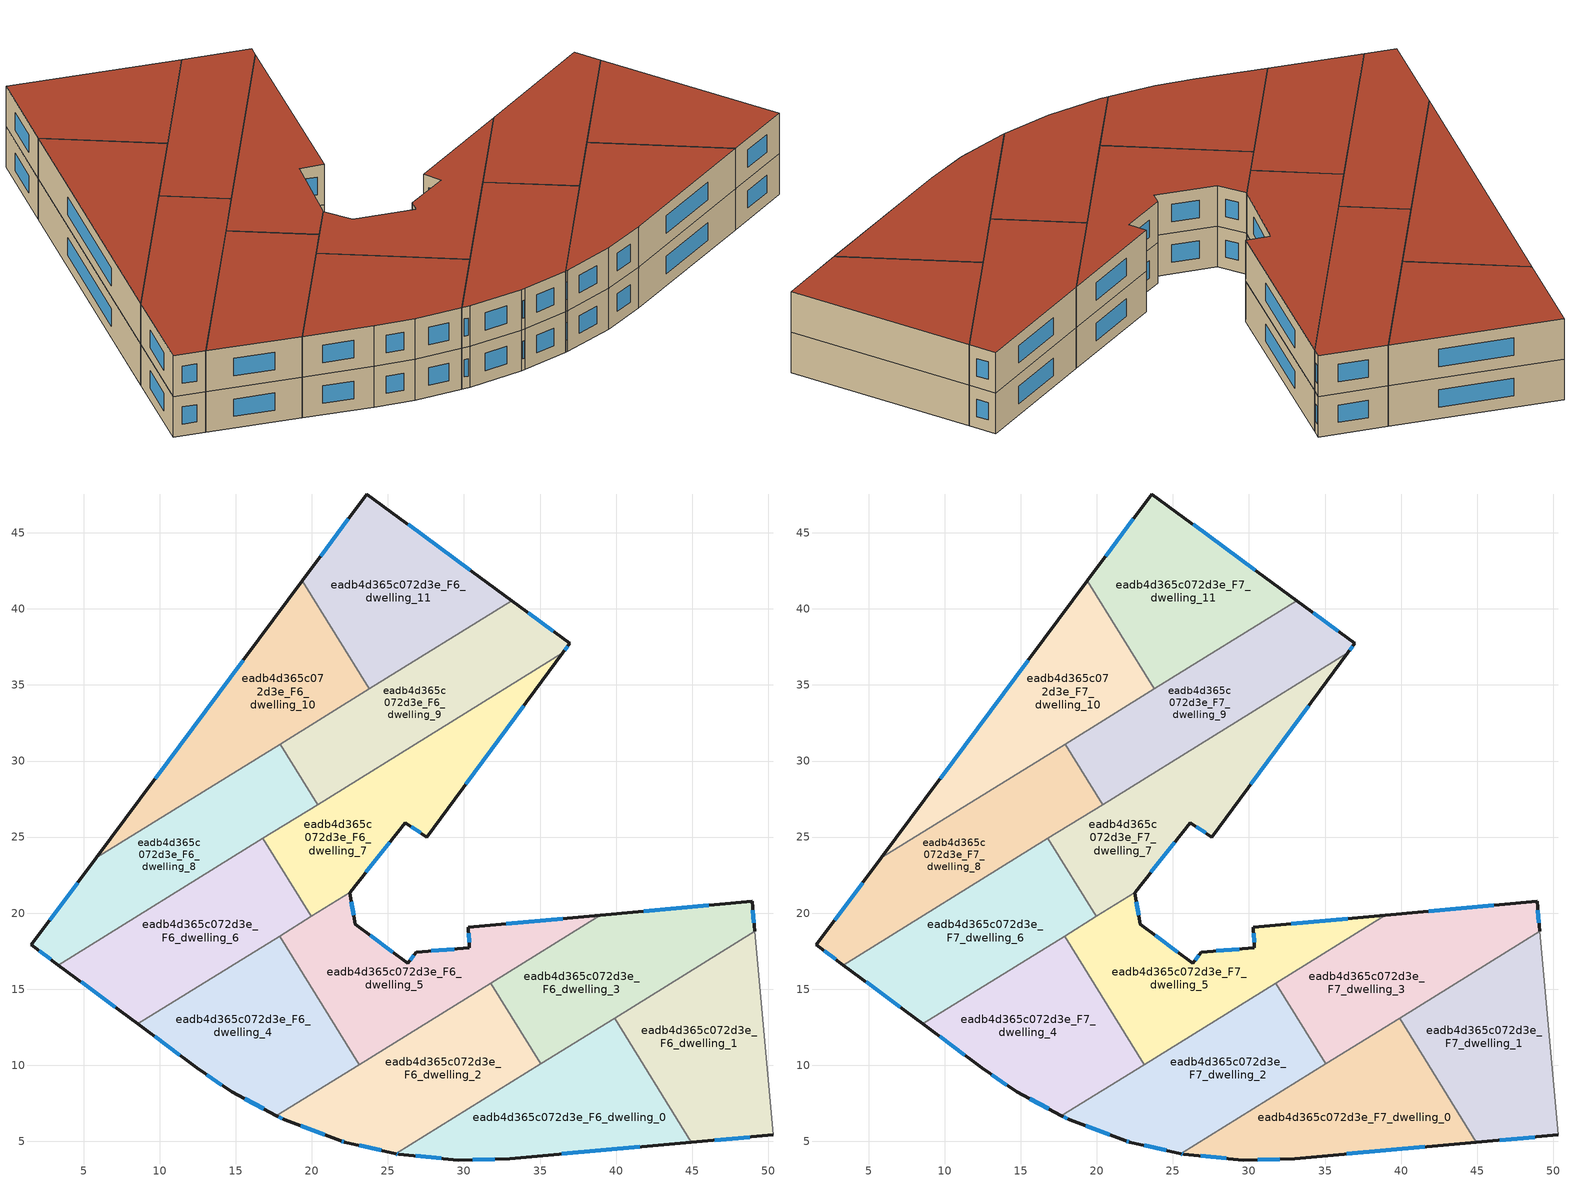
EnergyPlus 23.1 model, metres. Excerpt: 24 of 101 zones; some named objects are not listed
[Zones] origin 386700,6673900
eadb4d365c072d3e_F6_dwelling_0
 floor to eadb4d365c072d3e_F5_dwelling_0 (EU_floor_Construction): 39.9,13.1 44.95,4.94 33.01,3.87 29.61,3.78 25.71,4.15 25.52,4.2 z18
 wall outside (EU_wall_Construction): 25.52,4.2 25.71,4.15 29.61,3.78 33.01,3.87 44.95,4.94 z18:21
 wall to eadb4d365c072d3e_F6_dwelling_1 (EU_wall_Construction): 44.95,4.94 39.9,13.1 z18:21
 wall to eadb4d365c072d3e_F6_dwelling_2 (EU_wall_Construction): 35.03,10.09 25.52,4.2 z18:21
 wall to eadb4d365c072d3e_F6_dwelling_3 (EU_wall_Construction): 39.9,13.1 35.03,10.09 z18:21
 window (EU_Window_Construction): 36.42,4.18 41.54,4.64 / 30.58,3.8 32.04,3.84 / 26.83,4.05 28.5,3.89 / 25.57,4.19 25.65,4.17 z18.86:20.14
eadb4d365c072d3e_F6_dwelling_1
 floor to eadb4d365c072d3e_F5_dwelling_1 (EU_floor_Construction): 49.11,18.8 50.31,5.43 44.95,4.94 39.9,13.1 z18
 wall outside (EU_wall_Construction): 44.95,4.94 50.31,5.43 z18:21
 wall adiabatic (EU_wall_Construction): 50.31,5.43 49.11,18.8 z18:21
 wall to eadb4d365c072d3e_F6_dwelling_3 (EU_wall_Construction): 49.11,18.8 39.9,13.1 z18:21
 window (EU_Window_Construction): 46.48,5.08 48.78,5.29 z18.86:20.14
eadb4d365c072d3e_F6_dwelling_10
 floor to eadb4d365c072d3e_F5_dwelling_10 (EU_floor_Construction): 19.37,41.84 23.77,34.74 5.83,23.63 z18
 wall outside (EU_wall_Construction): 19.37,41.84 5.83,23.63 z18:21
 wall to eadb4d365c072d3e_F6_dwelling_11 (EU_wall_Construction): 23.77,34.74 19.37,41.84 z18:21
 wall to eadb4d365c072d3e_F6_dwelling_8 (EU_wall_Construction): 5.83,23.63 17.92,31.12 z18:21
 wall to eadb4d365c072d3e_F6_dwelling_9 (EU_wall_Construction): 17.92,31.12 23.77,34.74 z18:21
 window (EU_Window_Construction): 15.5,36.64 9.7,28.83 z18.86:20.14
eadb4d365c072d3e_F6_dwelling_11
 floor to eadb4d365c072d3e_F5_dwelling_11 (EU_floor_Construction): 33.14,40.54 23.77,34.74 19.37,41.84 23.62,47.55 z18
 wall outside (EU_wall_Construction): 33.14,40.54 23.62,47.55 19.37,41.84 z18:21
 wall to eadb4d365c072d3e_F6_dwelling_9 (EU_wall_Construction): 23.77,34.74 33.14,40.54 z18:21
 window (EU_Window_Construction): 22.41,45.92 20.59,43.47 / 30.42,42.54 26.34,45.54 z18.86:20.14
eadb4d365c072d3e_F6_dwelling_2
 floor to eadb4d365c072d3e_F5_dwelling_2 (EU_floor_Construction): 31.75,15.4 35.03,10.09 25.52,4.2 22.17,4.95 21.89,5.04 18.21,6.41 17.67,6.69 z18
 wall outside (EU_wall_Construction): 17.67,6.69 18.21,6.41 21.89,5.04 22.17,4.95 25.52,4.2 z18:21
 wall to eadb4d365c072d3e_F6_dwelling_3 (EU_wall_Construction): 35.03,10.09 31.75,15.4 z18:21
 wall to eadb4d365c072d3e_F6_dwelling_5 (EU_wall_Construction): 31.75,15.4 23.1,10.05 z18:21
 wall to eadb4d365c072d3e_F6_dwelling_4 (EU_wall_Construction): 23.1,10.05 17.67,6.69 z18:21
 window (EU_Window_Construction): 23.13,4.74 24.56,4.41 / 21.97,5.01 22.09,4.98 / 19.26,6.02 20.84,5.43 / 17.83,6.61 18.06,6.49 z18.86:20.14
eadb4d365c072d3e_F6_dwelling_3
 floor to eadb4d365c072d3e_F5_dwelling_3 (EU_floor_Construction): 48.93,20.77 49.11,18.8 35.03,10.09 31.75,15.4 38.95,19.86 z18
 wall outside (EU_wall_Construction): 49.11,18.8 48.93,20.77 38.95,19.86 z18:21
 wall to eadb4d365c072d3e_F6_dwelling_5 (EU_wall_Construction): 38.95,19.86 31.75,15.4 z18:21
 window (EU_Window_Construction): 46.08,20.51 41.8,20.12 / 49.06,19.36 48.98,20.21 z18.86:20.14
eadb4d365c072d3e_F6_dwelling_4
 floor to eadb4d365c072d3e_F5_dwelling_4 (EU_floor_Construction): 17.88,18.49 23.1,10.05 17.67,6.69 14.75,8.25 12.43,9.83 8.55,12.72 z18
 wall outside (EU_wall_Construction): 8.55,12.72 12.43,9.83 14.75,8.25 17.67,6.69 z18:21
 wall to eadb4d365c072d3e_F6_dwelling_5 (EU_wall_Construction): 23.1,10.05 17.88,18.49 z18:21
 wall to eadb4d365c072d3e_F6_dwelling_6 (EU_wall_Construction): 17.88,18.49 8.55,12.72 z18:21
 window (EU_Window_Construction): 15.58,7.81 16.84,7.14 / 13.1,9.38 14.09,8.7 / 9.66,11.9 11.33,10.66 z18.86:20.14
eadb4d365c072d3e_F6_dwelling_5
 floor to eadb4d365c072d3e_F5_dwelling_5 (EU_floor_Construction): 38.95,19.86 23.1,10.05 17.88,18.49 22.52,21.36 22.5,21.34 22.87,19.27 26.31,16.71 26.85,17.44 30.36,17.71 30.29,19.08 z18
 wall outside (EU_wall_Construction): 38.95,19.86 30.29,19.08 30.36,17.71 26.85,17.44 26.31,16.71 22.87,19.27 22.5,21.34 22.52,21.36 z18:21
 wall to eadb4d365c072d3e_F6_dwelling_7 (EU_wall_Construction): 22.52,21.36 19.96,19.78 z18:21
 wall to eadb4d365c072d3e_F6_dwelling_6 (EU_wall_Construction): 19.97,19.78 17.88,18.49 z18:21
 window (EU_Window_Construction): 25.33,17.44 23.85,18.54 / 26.7,17.23 26.47,16.92 / 29.36,17.64 27.85,17.52 / 30.31,18.69 30.34,18.1 / 36.48,19.64 32.77,19.3 / 22.76,19.86 22.6,20.75 z18.86:20.14
eadb4d365c072d3e_F6_dwelling_6
 floor to eadb4d365c072d3e_F5_dwelling_6 (EU_floor_Construction): 16.79,24.91 19.97,19.78 8.55,12.72 3.35,16.59 z18
 wall outside (EU_wall_Construction): 3.35,16.59 8.55,12.72 z18:21
 wall to eadb4d365c072d3e_F6_dwelling_7 (EU_wall_Construction): 19.97,19.78 16.79,24.91 z18:21
 wall to eadb4d365c072d3e_F6_dwelling_8 (EU_wall_Construction): 16.79,24.91 3.35,16.59 z18:21
 window (EU_Window_Construction): 4.84,15.49 7.07,13.83 z18.86:20.14
eadb4d365c072d3e_F6_dwelling_7
 floor to eadb4d365c072d3e_F5_dwelling_7 (EU_floor_Construction): 36.49,37.1 27.55,25 26.15,25.96 22.52,21.36 19.97,19.78 16.79,24.91 z18
 wall outside (EU_wall_Construction): 22.52,21.36 26.15,25.96 27.55,25 36.49,37.1 z18:21
 wall to eadb4d365c072d3e_F6_dwelling_9 (EU_wall_Construction): 36.49,37.1 20.38,27.13 z18:21
 wall to eadb4d365c072d3e_F6_dwelling_8 (EU_wall_Construction): 20.38,27.13 16.79,24.91 z18:21
 window (EU_Window_Construction): 23.56,22.68 25.11,24.65 / 30.1,28.46 33.93,33.64 / 26.55,25.68 27.15,25.28 z18.86:20.14
eadb4d365c072d3e_F6_dwelling_8
 floor to eadb4d365c072d3e_F5_dwelling_8 (EU_floor_Construction): 17.92,31.12 20.39,27.13 3.35,16.59 1.57,17.91 5.83,23.63 z18
 wall outside (EU_wall_Construction): 5.83,23.63 1.57,17.91 3.35,16.59 z18:21
 wall to eadb4d365c072d3e_F6_dwelling_9 (EU_wall_Construction): 20.39,27.13 17.92,31.12 z18:21
 window (EU_Window_Construction): 2.08,17.54 2.84,16.97 / 4.61,22 2.79,19.55 z18.86:20.14
eadb4d365c072d3e_F6_dwelling_9
 floor to eadb4d365c072d3e_F5_dwelling_9 (EU_floor_Construction): 36.95,37.73 36.49,37.1 20.39,27.13 17.92,31.12 33.14,40.54 z18
 wall outside (EU_wall_Construction): 36.49,37.1 36.95,37.73 33.14,40.54 z18:21
 window (EU_Window_Construction): 35.86,38.53 34.23,39.73 / 36.62,37.28 36.82,37.55 z18.86:20.14
eadb4d365c072d3e_F7_dwelling_0
 floor to eadb4d365c072d3e_F6_dwelling_0 (EU_floor_Construction): 39.9,13.1 44.95,4.94 33.01,3.87 29.61,3.78 25.71,4.15 25.52,4.2 z21
 wall outside (EU_wall_Construction): 25.52,4.2 25.71,4.15 29.61,3.78 33.01,3.87 44.95,4.94 z21:24
 wall to eadb4d365c072d3e_F7_dwelling_1 (EU_wall_Construction): 44.95,4.94 39.9,13.1 z21:24
 wall to eadb4d365c072d3e_F7_dwelling_2 (EU_wall_Construction): 35.03,10.09 25.52,4.2 z21:24
 wall to eadb4d365c072d3e_F7_dwelling_3 (EU_wall_Construction): 39.9,13.1 35.03,10.09 z21:24
 window (EU_Window_Construction): 36.42,4.18 41.54,4.64 / 30.58,3.8 32.04,3.84 / 26.83,4.05 28.5,3.89 / 25.57,4.19 25.65,4.17 z21.86:23.14
 roof outside (EU_roof_Construction): 44.95,4.94 39.9,13.1 25.52,4.2 25.71,4.15 29.61,3.78 33.01,3.87 z24
eadb4d365c072d3e_F7_dwelling_1
 floor to eadb4d365c072d3e_F6_dwelling_1 (EU_floor_Construction): 49.11,18.8 50.31,5.43 44.95,4.94 39.9,13.1 z21
 wall outside (EU_wall_Construction): 44.95,4.94 50.31,5.43 z21:24
 wall adiabatic (EU_wall_Construction): 50.31,5.43 49.11,18.8 z21:24
 wall to eadb4d365c072d3e_F7_dwelling_3 (EU_wall_Construction): 49.11,18.8 39.9,13.1 z21:24
 window (EU_Window_Construction): 46.48,5.08 48.78,5.29 z21.86:23.14
 roof outside (EU_roof_Construction): 50.31,5.43 49.11,18.8 39.9,13.1 44.95,4.94 z24
eadb4d365c072d3e_F7_dwelling_10
 floor to eadb4d365c072d3e_F6_dwelling_10 (EU_floor_Construction): 19.37,41.84 23.77,34.74 5.83,23.63 z21
 wall outside (EU_wall_Construction): 19.37,41.84 5.83,23.63 z21:24
 wall to eadb4d365c072d3e_F7_dwelling_11 (EU_wall_Construction): 23.77,34.74 19.37,41.84 z21:24
 wall to eadb4d365c072d3e_F7_dwelling_8 (EU_wall_Construction): 5.83,23.63 17.92,31.12 z21:24
 wall to eadb4d365c072d3e_F7_dwelling_9 (EU_wall_Construction): 17.92,31.12 23.77,34.74 z21:24
 window (EU_Window_Construction): 15.5,36.64 9.7,28.83 z21.86:23.14
 roof outside (EU_roof_Construction): 23.77,34.74 19.37,41.84 5.83,23.63 z24
eadb4d365c072d3e_F7_dwelling_11
 floor to eadb4d365c072d3e_F6_dwelling_11 (EU_floor_Construction): 33.14,40.54 23.77,34.74 19.37,41.84 23.62,47.55 z21
 wall outside (EU_wall_Construction): 33.14,40.54 23.62,47.55 19.37,41.84 z21:24
 wall to eadb4d365c072d3e_F7_dwelling_9 (EU_wall_Construction): 23.77,34.74 33.14,40.54 z21:24
 window (EU_Window_Construction): 22.41,45.92 20.59,43.47 / 30.42,42.54 26.34,45.54 z21.86:23.14
 roof outside (EU_roof_Construction): 33.14,40.54 23.62,47.55 19.37,41.84 23.77,34.74 z24
eadb4d365c072d3e_F7_dwelling_2
 floor to eadb4d365c072d3e_F6_dwelling_2 (EU_floor_Construction): 31.75,15.4 35.03,10.09 25.52,4.2 22.17,4.95 21.89,5.04 18.21,6.41 17.67,6.69 z21
 wall outside (EU_wall_Construction): 17.67,6.69 18.21,6.41 21.89,5.04 22.17,4.95 25.52,4.2 z21:24
 wall to eadb4d365c072d3e_F7_dwelling_3 (EU_wall_Construction): 35.03,10.09 31.75,15.4 z21:24
 wall to eadb4d365c072d3e_F7_dwelling_5 (EU_wall_Construction): 31.75,15.4 23.1,10.05 z21:24
 wall to eadb4d365c072d3e_F7_dwelling_4 (EU_wall_Construction): 23.1,10.05 17.67,6.69 z21:24
 window (EU_Window_Construction): 23.13,4.74 24.56,4.41 / 21.97,5.01 22.09,4.98 / 19.26,6.02 20.84,5.43 / 17.83,6.61 18.06,6.49 z21.86:23.14
 roof outside (EU_roof_Construction): 35.03,10.09 31.75,15.4 17.67,6.69 18.21,6.41 21.89,5.04 22.17,4.95 25.52,4.2 z24
eadb4d365c072d3e_F7_dwelling_3
 floor to eadb4d365c072d3e_F6_dwelling_3 (EU_floor_Construction): 48.93,20.77 49.11,18.8 35.03,10.09 31.75,15.4 38.95,19.86 z21
 wall outside (EU_wall_Construction): 49.11,18.8 48.93,20.77 38.95,19.86 z21:24
 wall to eadb4d365c072d3e_F7_dwelling_5 (EU_wall_Construction): 38.95,19.86 31.75,15.4 z21:24
 window (EU_Window_Construction): 46.08,20.51 41.8,20.12 / 49.06,19.36 48.98,20.21 z21.86:23.14
 roof outside (EU_roof_Construction): 49.11,18.8 48.93,20.77 38.95,19.86 31.75,15.4 35.03,10.09 z24
eadb4d365c072d3e_F7_dwelling_4
 floor to eadb4d365c072d3e_F6_dwelling_4 (EU_floor_Construction): 17.88,18.49 23.1,10.05 17.67,6.69 14.75,8.25 12.43,9.83 8.55,12.72 z21
 wall outside (EU_wall_Construction): 8.55,12.72 12.43,9.83 14.75,8.25 17.67,6.69 z21:24
 wall to eadb4d365c072d3e_F7_dwelling_5 (EU_wall_Construction): 23.1,10.05 17.88,18.49 z21:24
 wall to eadb4d365c072d3e_F7_dwelling_6 (EU_wall_Construction): 17.88,18.49 8.55,12.72 z21:24
 window (EU_Window_Construction): 15.58,7.81 16.84,7.14 / 13.1,9.38 14.09,8.7 / 9.66,11.9 11.33,10.66 z21.86:23.14
 roof outside (EU_roof_Construction): 23.1,10.05 17.88,18.49 8.55,12.72 12.43,9.83 14.75,8.25 17.67,6.69 z24
eadb4d365c072d3e_F7_dwelling_5
 floor to eadb4d365c072d3e_F6_dwelling_5 (EU_floor_Construction): 38.95,19.86 23.1,10.05 17.88,18.49 22.52,21.36 22.5,21.34 22.87,19.27 26.31,16.71 26.85,17.44 30.36,17.71 30.29,19.08 z21
 wall outside (EU_wall_Construction): 38.95,19.86 30.29,19.08 30.36,17.71 26.85,17.44 26.31,16.71 22.87,19.27 22.5,21.34 22.52,21.36 z21:24
 wall to eadb4d365c072d3e_F7_dwelling_7 (EU_wall_Construction): 22.52,21.36 19.96,19.78 z21:24
 wall to eadb4d365c072d3e_F7_dwelling_6 (EU_wall_Construction): 19.97,19.78 17.88,18.49 z21:24
 window (EU_Window_Construction): 25.33,17.44 23.85,18.54 / 26.7,17.23 26.47,16.92 / 29.36,17.64 27.85,17.52 / 30.31,18.69 30.34,18.1 / 36.48,19.64 32.77,19.3 / 22.76,19.86 22.6,20.75 z21.86:23.14
 roof outside (EU_roof_Construction): 38.95,19.86 30.29,19.08 30.36,17.71 26.85,17.44 26.31,16.71 22.87,19.27 22.5,21.34 22.52,21.36 17.88,18.49 23.1,10.05 z24
eadb4d365c072d3e_F7_dwelling_6
 floor to eadb4d365c072d3e_F6_dwelling_6 (EU_floor_Construction): 16.79,24.91 19.97,19.78 8.55,12.72 3.35,16.59 z21
 wall outside (EU_wall_Construction): 3.35,16.59 8.55,12.72 z21:24
 wall to eadb4d365c072d3e_F7_dwelling_7 (EU_wall_Construction): 19.97,19.78 16.79,24.91 z21:24
 wall to eadb4d365c072d3e_F7_dwelling_8 (EU_wall_Construction): 16.79,24.91 3.35,16.59 z21:24
 window (EU_Window_Construction): 4.84,15.49 7.07,13.83 z21.86:23.14
 roof outside (EU_roof_Construction): 19.97,19.78 16.79,24.91 3.35,16.59 8.55,12.72 z24
eadb4d365c072d3e_F7_dwelling_7
 floor to eadb4d365c072d3e_F6_dwelling_7 (EU_floor_Construction): 36.49,37.1 27.55,25 26.15,25.96 22.52,21.36 19.97,19.78 16.79,24.91 z21
 wall outside (EU_wall_Construction): 22.52,21.36 26.15,25.96 27.55,25 36.49,37.1 z21:24
 wall to eadb4d365c072d3e_F7_dwelling_9 (EU_wall_Construction): 36.49,37.1 20.38,27.13 z21:24
 wall to eadb4d365c072d3e_F7_dwelling_8 (EU_wall_Construction): 20.38,27.13 16.79,24.91 z21:24
 window (EU_Window_Construction): 23.56,22.68 25.11,24.65 / 30.1,28.46 33.93,33.64 / 26.55,25.68 27.15,25.28 z21.86:23.14
 roof outside (EU_roof_Construction): 27.55,25 36.49,37.1 16.79,24.91 19.97,19.78 22.52,21.36 26.15,25.96 z24
eadb4d365c072d3e_F7_dwelling_8
 floor to eadb4d365c072d3e_F6_dwelling_8 (EU_floor_Construction): 17.92,31.12 20.39,27.13 3.35,16.59 1.57,17.91 5.83,23.63 z21
 wall outside (EU_wall_Construction): 5.83,23.63 1.57,17.91 3.35,16.59 z21:24
 wall to eadb4d365c072d3e_F7_dwelling_9 (EU_wall_Construction): 20.39,27.13 17.92,31.12 z21:24
 window (EU_Window_Construction): 2.08,17.54 2.84,16.97 / 4.61,22 2.79,19.55 z21.86:23.14
 roof outside (EU_roof_Construction): 20.39,27.13 17.92,31.12 5.83,23.63 1.57,17.91 3.35,16.59 z24
eadb4d365c072d3e_F7_dwelling_9
 floor to eadb4d365c072d3e_F6_dwelling_9 (EU_floor_Construction): 36.95,37.73 36.49,37.1 20.39,27.13 17.92,31.12 33.14,40.54 z21
 wall outside (EU_wall_Construction): 36.49,37.1 36.95,37.73 33.14,40.54 z21:24
 window (EU_Window_Construction): 35.86,38.53 34.23,39.73 / 36.62,37.28 36.82,37.55 z21.86:23.14
 roof outside (EU_roof_Construction): 36.49,37.1 36.95,37.73 33.14,40.54 17.92,31.12 20.39,27.13 z24
[Building]
EU S2 Campaign: North Axis=0; Terrain=City; Solar Distribution=FullExterior
[Site:Location]
Helsinki-Vantaa.AP: Latitude=60.317; Longitude=24.963; Time Zone=2; Elevation=54.6
[SizingPeriod:WeatherFileDays]
AnnualSizingPeriod: Begin Month=1; Begin Day of Month=1; End Month=12; End Day of Month=31; Day of Week for Start Day=Monday; Use Weather File Daylight Saving Period=No; Use Weather File Rain and Snow Indicators=No
[MATERIAL]
EU_InternalMass_Material: Roughness=MediumRough; Thickness=0.1; Conductivity=1; Density=1800; Specific Heat=900; Thermal Absorptance=0.9; Solar Absorptance=0.7; Visible Absorptance=0.7
[MATERIAL:NOMASS] Roughness=MediumRough; Thermal Absorptance=0.9; Solar Absorptance=0.7; Visible Absorptance=0.7
Name | Thermal Resistance
EU_wall_NoMass | 1.10183
EU_roof_NoMass; EU_floor_NoMass | 1.70606
[WINDOWMATERIAL:SIMPLEGLAZINGSYSTEM]
EU_Window_SimpleGlazing: UFactor=3.11035; Solar Heat Gain Coefficient=0.8; Visible Transmittance=0.8
[CONSTRUCTION]
EU_wall_Construction: EU_wall_NoMass
EU_roof_Construction: EU_roof_NoMass
EU_floor_Construction: EU_floor_NoMass
EU_Window_Construction: EU_Window_SimpleGlazing
EU_InternalMass_Construction: EU_InternalMass_Material
[ZONE] Type=1; Multiplier=1; Ceiling Height=autocalculate; Floor Area=autocalculate; Part of Total Floor Area=Yes
Name | Volume
eadb4d365c072d3e_F6_dwelling_0; eadb4d365c072d3e_F7_dwelling_0; eadb4d365c072d3e_F6_dwelling_2; eadb4d365c072d3e_F7_dwelling_2 | 264.297
eadb4d365c072d3e_F6_dwelling_1; eadb4d365c072d3e_F7_dwelling_1; eadb4d365c072d3e_F6_dwelling_10; eadb4d365c072d3e_F7_dwelling_10 | 264.311
eadb4d365c072d3e_F6_dwelling_11; eadb4d365c072d3e_F7_dwelling_11 | 264.287
eadb4d365c072d3e_F6_dwelling_3; eadb4d365c072d3e_F7_dwelling_3 | 264.305
eadb4d365c072d3e_F6_dwelling_4; eadb4d365c072d3e_F7_dwelling_4 | 264.284
eadb4d365c072d3e_F6_dwelling_5; eadb4d365c072d3e_F7_dwelling_5 | 264.295
eadb4d365c072d3e_F6_dwelling_6; eadb4d365c072d3e_F7_dwelling_6 | 264.336
eadb4d365c072d3e_F6_dwelling_7; eadb4d365c072d3e_F7_dwelling_7 | 264.334
eadb4d365c072d3e_F6_dwelling_8; eadb4d365c072d3e_F7_dwelling_8 | 264.285
eadb4d365c072d3e_F6_dwelling_9; eadb4d365c072d3e_F7_dwelling_9 | 264.263
[INTERNALMASS] Construction=EU_InternalMass_Construction
Name | Zone or ZoneList | Surface Area
eadb4d365c072d3e_F6_dwelling_0_EU_InternalMass | eadb4d365c072d3e_F6_dwelling_0 | 88.0989
eadb4d365c072d3e_F6_dwelling_1_EU_InternalMass | eadb4d365c072d3e_F6_dwelling_1 | 88.1032
eadb4d365c072d3e_F6_dwelling_2_EU_InternalMass | eadb4d365c072d3e_F6_dwelling_2 | 88.0992
eadb4d365c072d3e_F6_dwelling_3_EU_InternalMass | eadb4d365c072d3e_F6_dwelling_3 | 88.1015
eadb4d365c072d3e_F6_dwelling_4_EU_InternalMass | eadb4d365c072d3e_F6_dwelling_4 | 88.0947
eadb4d365c072d3e_F6_dwelling_5_EU_InternalMass | eadb4d365c072d3e_F6_dwelling_5 | 88.0987
eadb4d365c072d3e_F6_dwelling_6_EU_InternalMass | eadb4d365c072d3e_F6_dwelling_6 | 88.1119
eadb4d365c072d3e_F6_dwelling_7_EU_InternalMass | eadb4d365c072d3e_F6_dwelling_7 | 88.1116
eadb4d365c072d3e_F6_dwelling_8_EU_InternalMass | eadb4d365c072d3e_F6_dwelling_8 | 88.0948
eadb4d365c072d3e_F6_dwelling_9_EU_InternalMass | eadb4d365c072d3e_F6_dwelling_9 | 88.0874
eadb4d365c072d3e_F6_dwelling_10_EU_InternalMass | eadb4d365c072d3e_F6_dwelling_10 | 88.1036
eadb4d365c072d3e_F6_dwelling_11_EU_InternalMass | eadb4d365c072d3e_F6_dwelling_11 | 88.0957
eadb4d365c072d3e_F7_dwelling_0_EU_InternalMass | eadb4d365c072d3e_F7_dwelling_0 | 88.0989
eadb4d365c072d3e_F7_dwelling_1_EU_InternalMass | eadb4d365c072d3e_F7_dwelling_1 | 88.1032
eadb4d365c072d3e_F7_dwelling_2_EU_InternalMass | eadb4d365c072d3e_F7_dwelling_2 | 88.0992
eadb4d365c072d3e_F7_dwelling_3_EU_InternalMass | eadb4d365c072d3e_F7_dwelling_3 | 88.1015
eadb4d365c072d3e_F7_dwelling_4_EU_InternalMass | eadb4d365c072d3e_F7_dwelling_4 | 88.0947
eadb4d365c072d3e_F7_dwelling_5_EU_InternalMass | eadb4d365c072d3e_F7_dwelling_5 | 88.0987
eadb4d365c072d3e_F7_dwelling_6_EU_InternalMass | eadb4d365c072d3e_F7_dwelling_6 | 88.1119
eadb4d365c072d3e_F7_dwelling_7_EU_InternalMass | eadb4d365c072d3e_F7_dwelling_7 | 88.1116
eadb4d365c072d3e_F7_dwelling_8_EU_InternalMass | eadb4d365c072d3e_F7_dwelling_8 | 88.0948
eadb4d365c072d3e_F7_dwelling_9_EU_InternalMass | eadb4d365c072d3e_F7_dwelling_9 | 88.0874
eadb4d365c072d3e_F7_dwelling_10_EU_InternalMass | eadb4d365c072d3e_F7_dwelling_10 | 88.1036
eadb4d365c072d3e_F7_dwelling_11_EU_InternalMass | eadb4d365c072d3e_F7_dwelling_11 | 88.0957
[OTHEREQUIPMENT] Fuel Type=Electricity; Design Level Calculation Method=Watts/Area; Power per Zone Floor Area=1; Fraction Latent=0; Fraction Radiant=0; Fraction Lost=0; Carbon Dioxide Generation Rate=0; EndUse Subcategory=EU_Step8_InternalGains
Name | Zone or ZoneList or Space or SpaceList | Schedule
EU_Step8_InternalGain_eadb4d365c072d3e_F6_dwelling_0_f000 | eadb4d365c072d3e_F6_dwelling_0 | EU_Step8_GainSchedule_eadb4d365c072d3e_F6_dwelling_0_f000
EU_Step8_InternalGain_eadb4d365c072d3e_F6_dwelling_1_f000 | eadb4d365c072d3e_F6_dwelling_1 | EU_Step8_GainSchedule_eadb4d365c072d3e_F6_dwelling_1_f000
EU_Step8_InternalGain_eadb4d365c072d3e_F6_dwelling_2_f000 | eadb4d365c072d3e_F6_dwelling_2 | EU_Step8_GainSchedule_eadb4d365c072d3e_F6_dwelling_2_f000
EU_Step8_InternalGain_eadb4d365c072d3e_F6_dwelling_3_f000 | eadb4d365c072d3e_F6_dwelling_3 | EU_Step8_GainSchedule_eadb4d365c072d3e_F6_dwelling_3_f000
EU_Step8_InternalGain_eadb4d365c072d3e_F6_dwelling_4_f000 | eadb4d365c072d3e_F6_dwelling_4 | EU_Step8_GainSchedule_eadb4d365c072d3e_F6_dwelling_4_f000
EU_Step8_InternalGain_eadb4d365c072d3e_F6_dwelling_5_f000 | eadb4d365c072d3e_F6_dwelling_5 | EU_Step8_GainSchedule_eadb4d365c072d3e_F6_dwelling_5_f000
EU_Step8_InternalGain_eadb4d365c072d3e_F6_dwelling_6_f000 | eadb4d365c072d3e_F6_dwelling_6 | EU_Step8_GainSchedule_eadb4d365c072d3e_F6_dwelling_6_f000
EU_Step8_InternalGain_eadb4d365c072d3e_F6_dwelling_7_f000 | eadb4d365c072d3e_F6_dwelling_7 | EU_Step8_GainSchedule_eadb4d365c072d3e_F6_dwelling_7_f000
EU_Step8_InternalGain_eadb4d365c072d3e_F6_dwelling_8_f000 | eadb4d365c072d3e_F6_dwelling_8 | EU_Step8_GainSchedule_eadb4d365c072d3e_F6_dwelling_8_f000
EU_Step8_InternalGain_eadb4d365c072d3e_F6_dwelling_9_f000 | eadb4d365c072d3e_F6_dwelling_9 | EU_Step8_GainSchedule_eadb4d365c072d3e_F6_dwelling_9_f000
EU_Step8_InternalGain_eadb4d365c072d3e_F6_dwelling_10_f000 | eadb4d365c072d3e_F6_dwelling_10 | EU_Step8_GainSchedule_eadb4d365c072d3e_F6_dwelling_10_f000
EU_Step8_InternalGain_eadb4d365c072d3e_F6_dwelling_11_f000 | eadb4d365c072d3e_F6_dwelling_11 | EU_Step8_GainSchedule_eadb4d365c072d3e_F6_dwelling_11_f000
EU_Step8_InternalGain_eadb4d365c072d3e_F7_dwelling_0_f000 | eadb4d365c072d3e_F7_dwelling_0 | EU_Step8_GainSchedule_eadb4d365c072d3e_F7_dwelling_0_f000
EU_Step8_InternalGain_eadb4d365c072d3e_F7_dwelling_1_f000 | eadb4d365c072d3e_F7_dwelling_1 | EU_Step8_GainSchedule_eadb4d365c072d3e_F7_dwelling_1_f000
EU_Step8_InternalGain_eadb4d365c072d3e_F7_dwelling_2_f000 | eadb4d365c072d3e_F7_dwelling_2 | EU_Step8_GainSchedule_eadb4d365c072d3e_F7_dwelling_2_f000
EU_Step8_InternalGain_eadb4d365c072d3e_F7_dwelling_3_f000 | eadb4d365c072d3e_F7_dwelling_3 | EU_Step8_GainSchedule_eadb4d365c072d3e_F7_dwelling_3_f000
EU_Step8_InternalGain_eadb4d365c072d3e_F7_dwelling_4_f000 | eadb4d365c072d3e_F7_dwelling_4 | EU_Step8_GainSchedule_eadb4d365c072d3e_F7_dwelling_4_f000
EU_Step8_InternalGain_eadb4d365c072d3e_F7_dwelling_5_f000 | eadb4d365c072d3e_F7_dwelling_5 | EU_Step8_GainSchedule_eadb4d365c072d3e_F7_dwelling_5_f000
EU_Step8_InternalGain_eadb4d365c072d3e_F7_dwelling_6_f000 | eadb4d365c072d3e_F7_dwelling_6 | EU_Step8_GainSchedule_eadb4d365c072d3e_F7_dwelling_6_f000
EU_Step8_InternalGain_eadb4d365c072d3e_F7_dwelling_7_f000 | eadb4d365c072d3e_F7_dwelling_7 | EU_Step8_GainSchedule_eadb4d365c072d3e_F7_dwelling_7_f000
EU_Step8_InternalGain_eadb4d365c072d3e_F7_dwelling_8_f000 | eadb4d365c072d3e_F7_dwelling_8 | EU_Step8_GainSchedule_eadb4d365c072d3e_F7_dwelling_8_f000
EU_Step8_InternalGain_eadb4d365c072d3e_F7_dwelling_9_f000 | eadb4d365c072d3e_F7_dwelling_9 | EU_Step8_GainSchedule_eadb4d365c072d3e_F7_dwelling_9_f000
EU_Step8_InternalGain_eadb4d365c072d3e_F7_dwelling_10_f000 | eadb4d365c072d3e_F7_dwelling_10 | EU_Step8_GainSchedule_eadb4d365c072d3e_F7_dwelling_10_f000
EU_Step8_InternalGain_eadb4d365c072d3e_F7_dwelling_11_f000 | eadb4d365c072d3e_F7_dwelling_11 | EU_Step8_GainSchedule_eadb4d365c072d3e_F7_dwelling_11_f000
[ZONEVENTILATION:DESIGNFLOWRATE] Schedule=EU_AlwaysOn; Design Flow Rate Calculation Method=AirChanges/Hour; Air Changes per Hour=0.756316; Ventilation Type=Natural; Fan Pressure Rise=0; Fan Total Efficiency=1; Constant Term Coefficient=1; Temperature Term Coefficient=0; Velocity Term Coefficient=0; Velocity Squared Term Coefficient=0; Minimum Indoor Temperature=-100; Maximum Indoor Temperature=100; Delta Temperature=-100; Minimum Outdoor Temperature=-100; Maximum Outdoor Temperature=100; Maximum Wind Speed=40
Name | Zone or ZoneList or Space or SpaceList
EU_ConstantAir_eadb4d365c072d3e_F6_dwelling_0 | eadb4d365c072d3e_F6_dwelling_0
EU_ConstantAir_eadb4d365c072d3e_F6_dwelling_1 | eadb4d365c072d3e_F6_dwelling_1
EU_ConstantAir_eadb4d365c072d3e_F6_dwelling_2 | eadb4d365c072d3e_F6_dwelling_2
EU_ConstantAir_eadb4d365c072d3e_F6_dwelling_3 | eadb4d365c072d3e_F6_dwelling_3
EU_ConstantAir_eadb4d365c072d3e_F6_dwelling_4 | eadb4d365c072d3e_F6_dwelling_4
EU_ConstantAir_eadb4d365c072d3e_F6_dwelling_5 | eadb4d365c072d3e_F6_dwelling_5
EU_ConstantAir_eadb4d365c072d3e_F6_dwelling_6 | eadb4d365c072d3e_F6_dwelling_6
EU_ConstantAir_eadb4d365c072d3e_F6_dwelling_7 | eadb4d365c072d3e_F6_dwelling_7
EU_ConstantAir_eadb4d365c072d3e_F6_dwelling_8 | eadb4d365c072d3e_F6_dwelling_8
EU_ConstantAir_eadb4d365c072d3e_F6_dwelling_9 | eadb4d365c072d3e_F6_dwelling_9
EU_ConstantAir_eadb4d365c072d3e_F6_dwelling_10 | eadb4d365c072d3e_F6_dwelling_10
EU_ConstantAir_eadb4d365c072d3e_F6_dwelling_11 | eadb4d365c072d3e_F6_dwelling_11
EU_ConstantAir_eadb4d365c072d3e_F7_dwelling_0 | eadb4d365c072d3e_F7_dwelling_0
EU_ConstantAir_eadb4d365c072d3e_F7_dwelling_1 | eadb4d365c072d3e_F7_dwelling_1
EU_ConstantAir_eadb4d365c072d3e_F7_dwelling_2 | eadb4d365c072d3e_F7_dwelling_2
EU_ConstantAir_eadb4d365c072d3e_F7_dwelling_3 | eadb4d365c072d3e_F7_dwelling_3
EU_ConstantAir_eadb4d365c072d3e_F7_dwelling_4 | eadb4d365c072d3e_F7_dwelling_4
EU_ConstantAir_eadb4d365c072d3e_F7_dwelling_5 | eadb4d365c072d3e_F7_dwelling_5
EU_ConstantAir_eadb4d365c072d3e_F7_dwelling_6 | eadb4d365c072d3e_F7_dwelling_6
EU_ConstantAir_eadb4d365c072d3e_F7_dwelling_7 | eadb4d365c072d3e_F7_dwelling_7
EU_ConstantAir_eadb4d365c072d3e_F7_dwelling_8 | eadb4d365c072d3e_F7_dwelling_8
EU_ConstantAir_eadb4d365c072d3e_F7_dwelling_9 | eadb4d365c072d3e_F7_dwelling_9
EU_ConstantAir_eadb4d365c072d3e_F7_dwelling_10 | eadb4d365c072d3e_F7_dwelling_10
EU_ConstantAir_eadb4d365c072d3e_F7_dwelling_11 | eadb4d365c072d3e_F7_dwelling_11
[HVACTEMPLATE:ZONE:IDEALLOADSAIRSYSTEM] System Availability Schedule=EU_AlwaysOn; Maximum Heating Supply Air Temperature=50; Minimum Cooling Supply Air Temperature=13; Maximum Heating Supply Air Humidity Ratio=0.0156; Minimum Cooling Supply Air Humidity Ratio=0.0077; Heating Limit=NoLimit; Cooling Limit=NoLimit; Heating Availability Schedule=EU_AlwaysOn; Cooling Availability Schedule=EU_CoolingOff; Dehumidification Control Type=ConstantSensibleHeatRatio; Cooling Sensible Heat Ratio=0.7; Dehumidification Setpoint=60; Humidification Control Type=None; Humidification Setpoint=30; Outdoor Air Method=None; Outdoor Air Flow Rate per Person=0.00944; Outdoor Air Flow Rate per Zone Floor Area=0; Outdoor Air Flow Rate per Zone=0; Demand Controlled Ventilation Type=None; Outdoor Air Economizer Type=NoEconomizer; Heat Recovery Type=None; Sensible Heat Recovery Effectiveness=0.7; Latent Heat Recovery Effectiveness=0.65
Name | Template Thermostat
eadb4d365c072d3e_F6_dwelling_0 | EU_HeatOnly_eadb4d365c072d3e_F6_dwelling_0
eadb4d365c072d3e_F6_dwelling_1 | EU_HeatOnly_eadb4d365c072d3e_F6_dwelling_1
eadb4d365c072d3e_F6_dwelling_2 | EU_HeatOnly_eadb4d365c072d3e_F6_dwelling_2
eadb4d365c072d3e_F6_dwelling_3 | EU_HeatOnly_eadb4d365c072d3e_F6_dwelling_3
eadb4d365c072d3e_F6_dwelling_4 | EU_HeatOnly_eadb4d365c072d3e_F6_dwelling_4
eadb4d365c072d3e_F6_dwelling_5 | EU_HeatOnly_eadb4d365c072d3e_F6_dwelling_5
eadb4d365c072d3e_F6_dwelling_6 | EU_HeatOnly_eadb4d365c072d3e_F6_dwelling_6
eadb4d365c072d3e_F6_dwelling_7 | EU_HeatOnly_eadb4d365c072d3e_F6_dwelling_7
eadb4d365c072d3e_F6_dwelling_8 | EU_HeatOnly_eadb4d365c072d3e_F6_dwelling_8
eadb4d365c072d3e_F6_dwelling_9 | EU_HeatOnly_eadb4d365c072d3e_F6_dwelling_9
eadb4d365c072d3e_F6_dwelling_10 | EU_HeatOnly_eadb4d365c072d3e_F6_dwelling_10
eadb4d365c072d3e_F6_dwelling_11 | EU_HeatOnly_eadb4d365c072d3e_F6_dwelling_11
eadb4d365c072d3e_F7_dwelling_0 | EU_HeatOnly_eadb4d365c072d3e_F7_dwelling_0
eadb4d365c072d3e_F7_dwelling_1 | EU_HeatOnly_eadb4d365c072d3e_F7_dwelling_1
eadb4d365c072d3e_F7_dwelling_2 | EU_HeatOnly_eadb4d365c072d3e_F7_dwelling_2
eadb4d365c072d3e_F7_dwelling_3 | EU_HeatOnly_eadb4d365c072d3e_F7_dwelling_3
eadb4d365c072d3e_F7_dwelling_4 | EU_HeatOnly_eadb4d365c072d3e_F7_dwelling_4
eadb4d365c072d3e_F7_dwelling_5 | EU_HeatOnly_eadb4d365c072d3e_F7_dwelling_5
eadb4d365c072d3e_F7_dwelling_6 | EU_HeatOnly_eadb4d365c072d3e_F7_dwelling_6
eadb4d365c072d3e_F7_dwelling_7 | EU_HeatOnly_eadb4d365c072d3e_F7_dwelling_7
eadb4d365c072d3e_F7_dwelling_8 | EU_HeatOnly_eadb4d365c072d3e_F7_dwelling_8
eadb4d365c072d3e_F7_dwelling_9 | EU_HeatOnly_eadb4d365c072d3e_F7_dwelling_9
eadb4d365c072d3e_F7_dwelling_10 | EU_HeatOnly_eadb4d365c072d3e_F7_dwelling_10
eadb4d365c072d3e_F7_dwelling_11 | EU_HeatOnly_eadb4d365c072d3e_F7_dwelling_11
[SIZING:ZONE] Zone Cooling Design Supply Air Temperature Input Method=SupplyAirTemperature; Zone Cooling Design Supply Air Temperature=13; Zone Heating Design Supply Air Temperature Input Method=SupplyAirTemperature; Zone Heating Design Supply Air Temperature=50; Zone Cooling Design Supply Air Humidity Ratio=0.008; Zone Heating Design Supply Air Humidity Ratio=0.008; Cooling Design Air Flow Method=DesignDay; Cooling Design Air Flow Rate=0; Cooling Minimum Air Flow per Zone Floor Area=0.000762; Cooling Minimum Air Flow=0; Cooling Minimum Air Flow Fraction=0.2; Heating Design Air Flow Method=DesignDay; Heating Design Air Flow Rate=0; Heating Maximum Air Flow per Zone Floor Area=0.002032; Heating Maximum Air Flow=0.141576; Heating Maximum Air Flow Fraction=0.3; Account for Dedicated Outdoor Air System=No; Dedicated Outdoor Air System Control Strategy=NeutralSupplyAir; Dedicated Outdoor Air Low Setpoint Temperature for Design=autosize; Dedicated Outdoor Air High Setpoint Temperature for Design=autosize; Zone Load Sizing Method=Sensible Load Only No Latent Load; Zone Latent Cooling Design Supply Air Humidity Ratio Input Method=HumidityRatioDifference; Zone Cooling Design Supply Air Humidity Ratio Difference=0.005; Zone Latent Heating Design Supply Air Humidity Ratio Input Method=HumidityRatioDifference; Zone Humidification Design Supply Air Humidity Ratio Difference=0.005
eadb4d365c072d3e_F6_dwelling_0; eadb4d365c072d3e_F6_dwelling_1; eadb4d365c072d3e_F6_dwelling_2; eadb4d365c072d3e_F6_dwelling_3; eadb4d365c072d3e_F6_dwelling_4; eadb4d365c072d3e_F6_dwelling_5; eadb4d365c072d3e_F6_dwelling_6; eadb4d365c072d3e_F6_dwelling_7; eadb4d365c072d3e_F6_dwelling_8; eadb4d365c072d3e_F6_dwelling_9; eadb4d365c072d3e_F6_dwelling_10; eadb4d365c072d3e_F6_dwelling_11; eadb4d365c072d3e_F7_dwelling_0; eadb4d365c072d3e_F7_dwelling_1; eadb4d365c072d3e_F7_dwelling_2; eadb4d365c072d3e_F7_dwelling_3; eadb4d365c072d3e_F7_dwelling_4; eadb4d365c072d3e_F7_dwelling_5; eadb4d365c072d3e_F7_dwelling_6; eadb4d365c072d3e_F7_dwelling_7; eadb4d365c072d3e_F7_dwelling_8; eadb4d365c072d3e_F7_dwelling_9; eadb4d365c072d3e_F7_dwelling_10; eadb4d365c072d3e_F7_dwelling_11
[SCHEDULE:CONSTANT]
Name | Hourly Value
EU_AlwaysOn | 1
EU_CoolingOff | 0
[SCHEDULE:FILE] Column Number=1; Rows to Skip at Top=0; Number of Hours of Data=8760; Column Separator=Comma; Interpolate to Timestep=No; Minutes per Item=60; Adjust Schedule for Daylight Savings=Yes
Name | File
EU_Step8_GainSchedule_eadb4d365c072d3e_F6_dwelling_0_f000 | ../../schedules/eadb4d365c072d3e/eadb4d365c072d3e_F6_dwelling_0_f000_gain.csv
EU_Step8_GainSchedule_eadb4d365c072d3e_F6_dwelling_1_f000 | ../../schedules/eadb4d365c072d3e/eadb4d365c072d3e_F6_dwelling_1_f000_gain.csv
EU_Step8_GainSchedule_eadb4d365c072d3e_F6_dwelling_2_f000 | ../../schedules/eadb4d365c072d3e/eadb4d365c072d3e_F6_dwelling_2_f000_gain.csv
EU_Step8_GainSchedule_eadb4d365c072d3e_F6_dwelling_3_f000 | ../../schedules/eadb4d365c072d3e/eadb4d365c072d3e_F6_dwelling_3_f000_gain.csv
EU_Step8_GainSchedule_eadb4d365c072d3e_F6_dwelling_4_f000 | ../../schedules/eadb4d365c072d3e/eadb4d365c072d3e_F6_dwelling_4_f000_gain.csv
EU_Step8_GainSchedule_eadb4d365c072d3e_F6_dwelling_5_f000 | ../../schedules/eadb4d365c072d3e/eadb4d365c072d3e_F6_dwelling_5_f000_gain.csv
EU_Step8_GainSchedule_eadb4d365c072d3e_F6_dwelling_6_f000 | ../../schedules/eadb4d365c072d3e/eadb4d365c072d3e_F6_dwelling_6_f000_gain.csv
EU_Step8_GainSchedule_eadb4d365c072d3e_F6_dwelling_7_f000 | ../../schedules/eadb4d365c072d3e/eadb4d365c072d3e_F6_dwelling_7_f000_gain.csv
EU_Step8_GainSchedule_eadb4d365c072d3e_F6_dwelling_8_f000 | ../../schedules/eadb4d365c072d3e/eadb4d365c072d3e_F6_dwelling_8_f000_gain.csv
EU_Step8_GainSchedule_eadb4d365c072d3e_F6_dwelling_9_f000 | ../../schedules/eadb4d365c072d3e/eadb4d365c072d3e_F6_dwelling_9_f000_gain.csv
EU_Step8_GainSchedule_eadb4d365c072d3e_F6_dwelling_10_f000 | ../../schedules/eadb4d365c072d3e/eadb4d365c072d3e_F6_dwelling_10_f000_gain.csv
EU_Step8_GainSchedule_eadb4d365c072d3e_F6_dwelling_11_f000 | ../../schedules/eadb4d365c072d3e/eadb4d365c072d3e_F6_dwelling_11_f000_gain.csv
EU_Step8_GainSchedule_eadb4d365c072d3e_F7_dwelling_0_f000 | ../../schedules/eadb4d365c072d3e/eadb4d365c072d3e_F7_dwelling_0_f000_gain.csv
EU_Step8_GainSchedule_eadb4d365c072d3e_F7_dwelling_1_f000 | ../../schedules/eadb4d365c072d3e/eadb4d365c072d3e_F7_dwelling_1_f000_gain.csv
EU_Step8_GainSchedule_eadb4d365c072d3e_F7_dwelling_2_f000 | ../../schedules/eadb4d365c072d3e/eadb4d365c072d3e_F7_dwelling_2_f000_gain.csv
EU_Step8_GainSchedule_eadb4d365c072d3e_F7_dwelling_3_f000 | ../../schedules/eadb4d365c072d3e/eadb4d365c072d3e_F7_dwelling_3_f000_gain.csv
EU_Step8_GainSchedule_eadb4d365c072d3e_F7_dwelling_4_f000 | ../../schedules/eadb4d365c072d3e/eadb4d365c072d3e_F7_dwelling_4_f000_gain.csv
EU_Step8_GainSchedule_eadb4d365c072d3e_F7_dwelling_5_f000 | ../../schedules/eadb4d365c072d3e/eadb4d365c072d3e_F7_dwelling_5_f000_gain.csv
EU_Step8_GainSchedule_eadb4d365c072d3e_F7_dwelling_6_f000 | ../../schedules/eadb4d365c072d3e/eadb4d365c072d3e_F7_dwelling_6_f000_gain.csv
EU_Step8_GainSchedule_eadb4d365c072d3e_F7_dwelling_7_f000 | ../../schedules/eadb4d365c072d3e/eadb4d365c072d3e_F7_dwelling_7_f000_gain.csv
EU_Step8_GainSchedule_eadb4d365c072d3e_F7_dwelling_8_f000 | ../../schedules/eadb4d365c072d3e/eadb4d365c072d3e_F7_dwelling_8_f000_gain.csv
EU_Step8_GainSchedule_eadb4d365c072d3e_F7_dwelling_9_f000 | ../../schedules/eadb4d365c072d3e/eadb4d365c072d3e_F7_dwelling_9_f000_gain.csv
EU_Step8_GainSchedule_eadb4d365c072d3e_F7_dwelling_10_f000 | ../../schedules/eadb4d365c072d3e/eadb4d365c072d3e_F7_dwelling_10_f000_gain.csv
EU_Step8_GainSchedule_eadb4d365c072d3e_F7_dwelling_11_f000 | ../../schedules/eadb4d365c072d3e/eadb4d365c072d3e_F7_dwelling_11_f000_gain.csv
